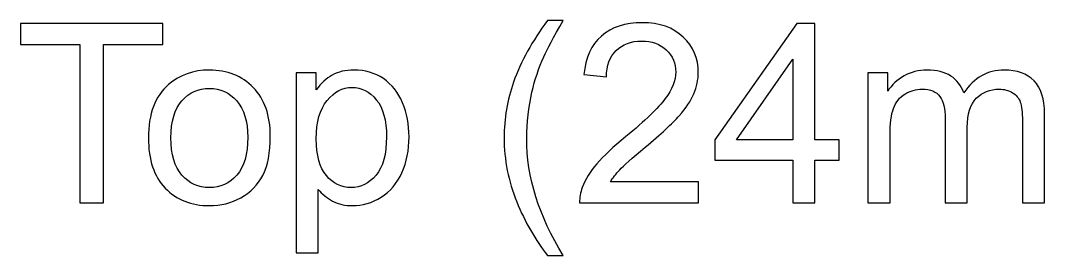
# Model space of a CAD drawing. Header units: millimetres. Extents: x 198 to 2216, y -826 to 151.
# Drawn here: x 1456 to 1559.7, y -583.4 to -559.6 of the extents above; entities that cross this region are included whole.
import ezdxf

# ---------------------------------------------------------------- set-up
doc = ezdxf.new("R2010")
doc.units = ezdxf.units.MM
doc.header["$MEASUREMENT"] = 0
doc.layers.add('Layer 1', color=7, linetype='Continuous')

msp = doc.modelspace()

# ---------------------------------------------------------------- linework, layer by layer
at = {"layer": 'Layer 1', "color": 250}
for points, knots in [([(1461.9708, -578.0893), (1461.9708, -578.0893), (1461.9708, -562.0365), (1461.9708, -562.0365), (1461.9708, -562.0365), (1455.9764, -562.0365), (1455.9764, -562.0365), (1455.9764, -562.0365), (1455.9764, -559.9029), (1455.9764, -559.9029), (1455.9764, -559.9029), (1470.3782, -559.9029), (1470.3782, -559.9029), (1470.3782, -559.9029), (1470.3782, -562.0365), (1470.3782, -562.0365), (1470.3782, -562.0365), (1464.3838, -562.0365), (1464.3838, -562.0365), (1464.3838, -562.0365), (1464.3838, -578.0893), (1464.3838, -578.0893), (1464.3838, -578.0893), (1461.9708, -578.0893), (1461.9708, -578.0893)], [0, 0, 0, 0, 0.125, 0.125, 0.125, 0.25, 0.25, 0.25, 0.375, 0.375, 0.375, 0.5, 0.5, 0.5, 0.625, 0.625, 0.625, 0.75, 0.75, 0.75, 0.875, 0.875, 0.875, 1, 1, 1, 1]), ([(1509.346, -583.4233), (1508.1183, -581.8697), (1507.0769, -580.0536), (1506.226, -577.9708), (1505.3751, -575.888), (1504.9518, -573.729), (1504.9518, -571.498), (1504.9518, -569.5295), (1505.2693, -567.6457), (1505.9043, -565.8465), (1506.6494, -563.7552), (1507.7966, -561.6724), (1509.346, -559.5981), (1509.346, -559.5981), (1510.9462, -559.5981), (1510.9462, -559.5981), (1509.9471, -561.3168), (1509.2825, -562.5445), (1508.9608, -563.2811), (1508.457, -564.4199), (1508.0591, -565.6094), (1507.7712, -566.8498), (1507.4156, -568.395), (1507.2378, -569.9486), (1507.2378, -571.5107), (1507.2378, -575.4858), (1508.4739, -579.4567), (1510.9462, -583.4233), (1510.9462, -583.4233), (1509.346, -583.4233), (1509.346, -583.4233)], [0, 0, 0, 0, 0.1, 0.1, 0.1, 0.2, 0.2, 0.2, 0.3, 0.3, 0.3, 0.4, 0.4, 0.4, 0.5, 0.5, 0.5, 0.6, 0.6, 0.6, 0.7, 0.7, 0.7, 0.8, 0.8, 0.8, 0.9, 0.9, 0.9, 1, 1, 1, 1]), ([(1524.6368, -575.9557), (1524.6368, -575.9557), (1524.6368, -578.0893), (1524.6368, -578.0893), (1524.6368, -578.0893), (1512.5972, -578.0893), (1512.5972, -578.0893), (1512.5803, -577.5517), (1512.6692, -577.0352), (1512.8597, -576.5357), (1513.1687, -575.7186), (1513.664, -574.9101), (1514.3456, -574.1184), (1515.0271, -573.3268), (1516.0008, -572.4124), (1517.2666, -571.3752), (1519.2351, -569.7539), (1520.5728, -568.4712), (1521.2713, -567.5229), (1521.974, -566.5746), (1522.3254, -565.6772), (1522.3254, -564.8305), (1522.3254, -563.9457), (1522.0079, -563.2007), (1521.3729, -562.5911), (1520.7379, -561.9857), (1519.9082, -561.6809), (1518.8879, -561.6809), (1517.8084, -561.6809), (1516.9448, -562.0026), (1516.2971, -562.6461), (1515.6494, -563.2853), (1515.3235, -564.1743), (1515.315, -565.3131), (1515.315, -565.3131), (1513.029, -565.0845), (1513.029, -565.0845), (1513.1856, -563.3742), (1513.7783, -562.0704), (1514.8028, -561.1729), (1515.8315, -560.2754), (1517.2073, -559.8267), (1518.9387, -559.8267), (1520.6829, -559.8267), (1522.0672, -560.3093), (1523.0832, -561.2787), (1524.1034, -562.2482), (1524.6114, -563.4504), (1524.6114, -564.8813), (1524.6114, -565.6094), (1524.4632, -566.3249), (1524.1627, -567.0276), (1523.8663, -567.7346), (1523.371, -568.4754), (1522.681, -569.2543), (1521.9867, -570.029), (1520.8395, -571.1001), (1519.2393, -572.4547), (1517.8973, -573.5808), (1517.0337, -574.3428), (1516.6527, -574.745), (1516.2717, -575.1471), (1515.9585, -575.5493), (1515.7087, -575.9557), (1515.7087, -575.9557), (1524.6368, -575.9557), (1524.6368, -575.9557)], [0, 0, 0, 0, 0.04545455, 0.04545455, 0.04545455, 0.09090909, 0.09090909, 0.09090909, 0.13636364, 0.13636364, 0.13636364, 0.18181818, 0.18181818, 0.18181818, 0.22727273, 0.22727273, 0.22727273, 0.27272727, 0.27272727, 0.27272727, 0.31818182, 0.31818182, 0.31818182, 0.36363636, 0.36363636, 0.36363636, 0.40909091, 0.40909091, 0.40909091, 0.45454545, 0.45454545, 0.45454545, 0.5, 0.5, 0.5, 0.54545455, 0.54545455, 0.54545455, 0.59090909, 0.59090909, 0.59090909, 0.63636364, 0.63636364, 0.63636364, 0.68181818, 0.68181818, 0.68181818, 0.72727273, 0.72727273, 0.72727273, 0.77272727, 0.77272727, 0.77272727, 0.81818182, 0.81818182, 0.81818182, 0.86363636, 0.86363636, 0.86363636, 0.90909091, 0.90909091, 0.90909091, 0.95454545, 0.95454545, 0.95454545, 1, 1, 1, 1]), ([(1534.1914, -578.0893), (1534.1914, -578.0893), (1534.1914, -573.7459), (1534.1914, -573.7459), (1534.1914, -573.7459), (1526.292, -573.7459), (1526.292, -573.7459), (1526.292, -573.7459), (1526.292, -571.6885), (1526.292, -571.6885), (1526.292, -571.6885), (1534.5978, -559.9029), (1534.5978, -559.9029), (1534.5978, -559.9029), (1536.4266, -559.9029), (1536.4266, -559.9029), (1536.4266, -559.9029), (1536.4266, -571.6885), (1536.4266, -571.6885), (1536.4266, -571.6885), (1538.8904, -571.6885), (1538.8904, -571.6885), (1538.8904, -571.6885), (1538.8904, -573.7459), (1538.8904, -573.7459), (1538.8904, -573.7459), (1536.4266, -573.7459), (1536.4266, -573.7459), (1536.4266, -573.7459), (1536.4266, -578.0893), (1536.4266, -578.0893), (1536.4266, -578.0893), (1534.1914, -578.0893), (1534.1914, -578.0893)], [0, 0, 0, 0, 0.09090909, 0.09090909, 0.09090909, 0.18181818, 0.18181818, 0.18181818, 0.27272727, 0.27272727, 0.27272727, 0.36363636, 0.36363636, 0.36363636, 0.45454545, 0.45454545, 0.45454545, 0.54545455, 0.54545455, 0.54545455, 0.63636364, 0.63636364, 0.63636364, 0.72727273, 0.72727273, 0.72727273, 0.81818182, 0.81818182, 0.81818182, 0.90909091, 0.90909091, 0.90909091, 1, 1, 1, 1]), ([(1534.1914, -571.6885), (1534.1914, -571.6885), (1534.1914, -563.5055), (1534.1914, -563.5055), (1534.1914, -563.5055), (1528.4891, -571.6885), (1528.4891, -571.6885), (1528.4891, -571.6885), (1534.1914, -571.6885), (1534.1914, -571.6885)], [0, 0, 0, 0, 0.33333333, 0.33333333, 0.33333333, 0.66666667, 0.66666667, 0.66666667, 1, 1, 1, 1]), ([(1468.9304, -571.498), (1468.9304, -569.0638), (1469.6077, -567.2604), (1470.9666, -566.0878), (1472.0969, -565.1141), (1473.4812, -564.6273), (1475.1111, -564.6273), (1476.9187, -564.6273), (1478.4004, -565.22), (1479.5518, -566.4053), (1480.6991, -567.5864), (1481.2748, -569.2247), (1481.2748, -571.3117), (1481.2748, -573.0051), (1481.0208, -574.3343), (1480.5128, -575.3038), (1480.0048, -576.2732), (1479.264, -577.0267), (1478.2903, -577.5644), (1477.3209, -578.102), (1476.2583, -578.3687), (1475.1111, -578.3687), (1473.2653, -578.3687), (1471.7752, -577.7803), (1470.6364, -576.5992), (1469.4977, -575.4181), (1468.9304, -573.7163), (1468.9304, -571.498)], [0, 0, 0, 0, 0.11111111, 0.11111111, 0.11111111, 0.22222222, 0.22222222, 0.22222222, 0.33333333, 0.33333333, 0.33333333, 0.44444444, 0.44444444, 0.44444444, 0.55555556, 0.55555556, 0.55555556, 0.66666667, 0.66666667, 0.66666667, 0.77777778, 0.77777778, 0.77777778, 0.88888889, 0.88888889, 0.88888889, 1, 1, 1, 1]), ([(1483.8952, -583.1439), (1483.8952, -583.1439), (1483.8952, -564.9067), (1483.8952, -564.9067), (1483.8952, -564.9067), (1485.9272, -564.9067), (1485.9272, -564.9067), (1485.9272, -564.9067), (1485.9272, -566.6381), (1485.9272, -566.6381), (1486.4056, -565.9693), (1486.9474, -565.4655), (1487.5528, -565.1311), (1488.1539, -564.7966), (1488.8863, -564.6273), (1489.7457, -564.6273), (1490.8717, -564.6273), (1491.8623, -564.9152), (1492.7217, -565.4951), (1493.5811, -566.0709), (1494.2288, -566.8879), (1494.669, -567.9378), (1495.1051, -568.9919), (1495.3252, -570.1433), (1495.3252, -571.4006), (1495.3252, -572.7426), (1495.0839, -573.9533), (1494.6013, -575.0328), (1494.1187, -576.1081), (1493.416, -576.9336), (1492.4931, -577.5093), (1491.5745, -578.0808), (1490.605, -578.3687), (1489.589, -578.3687), (1488.844, -578.3687), (1488.1751, -578.2121), (1487.5867, -577.8988), (1486.994, -577.5855), (1486.5114, -577.1918), (1486.1304, -576.7135), (1486.1304, -576.7135), (1486.1304, -583.1439), (1486.1304, -583.1439), (1486.1304, -583.1439), (1483.8952, -583.1439), (1483.8952, -583.1439)], [0, 0, 0, 0, 0.06666667, 0.06666667, 0.06666667, 0.13333333, 0.13333333, 0.13333333, 0.2, 0.2, 0.2, 0.26666667, 0.26666667, 0.26666667, 0.33333333, 0.33333333, 0.33333333, 0.4, 0.4, 0.4, 0.46666667, 0.46666667, 0.46666667, 0.53333333, 0.53333333, 0.53333333, 0.6, 0.6, 0.6, 0.66666667, 0.66666667, 0.66666667, 0.73333333, 0.73333333, 0.73333333, 0.8, 0.8, 0.8, 0.86666667, 0.86666667, 0.86666667, 0.93333333, 0.93333333, 0.93333333, 1, 1, 1, 1]), ([(1541.7902, -578.0893), (1541.7902, -578.0893), (1541.7902, -564.9067), (1541.7902, -564.9067), (1541.7902, -564.9067), (1543.7968, -564.9067), (1543.7968, -564.9067), (1543.7968, -564.9067), (1543.7968, -566.7694), (1543.7968, -566.7694), (1544.2074, -566.1259), (1544.7578, -565.6052), (1545.4436, -565.2157), (1546.1294, -564.822), (1546.9083, -564.6273), (1547.7846, -564.6273), (1548.7583, -564.6273), (1549.5584, -564.8305), (1550.1807, -565.2327), (1550.803, -565.6391), (1551.2432, -566.2021), (1551.4972, -566.9302), (1552.5471, -565.3935), (1553.906, -564.6273), (1555.5824, -564.6273), (1556.8947, -564.6273), (1557.9065, -564.9871), (1558.6092, -565.711), (1559.3162, -566.4349), (1559.6718, -567.5483), (1559.6718, -569.0511), (1559.6718, -569.0511), (1559.6718, -578.0893), (1559.6718, -578.0893), (1559.6718, -578.0893), (1557.4366, -578.0893), (1557.4366, -578.0893), (1557.4366, -578.0893), (1557.4366, -569.792), (1557.4366, -569.792), (1557.4366, -568.903), (1557.3604, -568.2595), (1557.2165, -567.8658), (1557.0725, -567.4721), (1556.8101, -567.1588), (1556.4248, -566.9175), (1556.0438, -566.6762), (1555.5951, -566.5577), (1555.0829, -566.5577), (1554.1515, -566.5577), (1553.3811, -566.8667), (1552.7672, -567.4806), (1552.1534, -568.0986), (1551.8486, -569.085), (1551.8486, -570.4397), (1551.8486, -570.4397), (1551.8486, -578.0893), (1551.8486, -578.0893), (1551.8486, -578.0893), (1549.6134, -578.0893), (1549.6134, -578.0893), (1549.6134, -578.0893), (1549.6134, -569.5337), (1549.6134, -569.5337), (1549.6134, -568.5431), (1549.4314, -567.7981), (1549.0673, -567.3028), (1548.7032, -566.8075), (1548.1063, -566.5577), (1547.2808, -566.5577), (1546.6543, -566.5577), (1546.0743, -566.7228), (1545.5409, -567.053), (1545.0075, -567.3832), (1544.6223, -567.8658), (1544.381, -568.505), (1544.1439, -569.14), (1544.0254, -570.0587), (1544.0254, -571.2567), (1544.0254, -571.2567), (1544.0254, -578.0893), (1544.0254, -578.0893), (1544.0254, -578.0893), (1541.7902, -578.0893), (1541.7902, -578.0893)], [0, 0, 0, 0, 0.03571429, 0.03571429, 0.03571429, 0.07142857, 0.07142857, 0.07142857, 0.10714286, 0.10714286, 0.10714286, 0.14285714, 0.14285714, 0.14285714, 0.17857143, 0.17857143, 0.17857143, 0.21428571, 0.21428571, 0.21428571, 0.25, 0.25, 0.25, 0.28571429, 0.28571429, 0.28571429, 0.32142857, 0.32142857, 0.32142857, 0.35714286, 0.35714286, 0.35714286, 0.39285714, 0.39285714, 0.39285714, 0.42857143, 0.42857143, 0.42857143, 0.46428571, 0.46428571, 0.46428571, 0.5, 0.5, 0.5, 0.53571429, 0.53571429, 0.53571429, 0.57142857, 0.57142857, 0.57142857, 0.60714286, 0.60714286, 0.60714286, 0.64285714, 0.64285714, 0.64285714, 0.67857143, 0.67857143, 0.67857143, 0.71428571, 0.71428571, 0.71428571, 0.75, 0.75, 0.75, 0.78571429, 0.78571429, 0.78571429, 0.82142857, 0.82142857, 0.82142857, 0.85714286, 0.85714286, 0.85714286, 0.89285714, 0.89285714, 0.89285714, 0.92857143, 0.92857143, 0.92857143, 0.96428571, 0.96428571, 0.96428571, 1, 1, 1, 1]), ([(1471.2164, -571.5022), (1471.2164, -573.1871), (1471.5847, -574.4486), (1472.3213, -575.2826), (1473.0621, -576.1208), (1473.9892, -576.5399), (1475.1111, -576.5399), (1476.2202, -576.5399), (1477.1431, -576.1208), (1477.8839, -575.2784), (1478.6205, -574.4359), (1478.9888, -573.1532), (1478.9888, -571.4303), (1478.9888, -569.8047), (1478.6163, -568.5728), (1477.8754, -567.7388), (1477.1346, -566.9006), (1476.2117, -566.4815), (1475.1111, -566.4815), (1473.9892, -566.4815), (1473.0621, -566.8964), (1472.3213, -567.7303), (1471.5847, -568.5643), (1471.2164, -569.8216), (1471.2164, -571.5022)], [0, 0, 0, 0, 0.125, 0.125, 0.125, 0.25, 0.25, 0.25, 0.375, 0.375, 0.375, 0.5, 0.5, 0.5, 0.625, 0.625, 0.625, 0.75, 0.75, 0.75, 0.875, 0.875, 0.875, 1, 1, 1, 1]), ([(1485.9272, -571.5784), (1485.9272, -573.2675), (1486.2701, -574.5164), (1486.9517, -575.3249), (1487.6375, -576.1335), (1488.4672, -576.5399), (1489.4409, -576.5399), (1490.4315, -576.5399), (1491.2781, -576.1208), (1491.9809, -575.2826), (1492.6878, -574.4444), (1493.0392, -573.149), (1493.0392, -571.3922), (1493.0392, -569.7158), (1492.6963, -568.4627), (1492.0063, -567.6287), (1491.3162, -566.7948), (1490.495, -566.3799), (1489.5382, -566.3799), (1488.59, -566.3799), (1487.7518, -566.8244), (1487.0236, -567.7092), (1486.2913, -568.5982), (1485.9272, -569.8851), (1485.9272, -571.5784)], [0, 0, 0, 0, 0.125, 0.125, 0.125, 0.25, 0.25, 0.25, 0.375, 0.375, 0.375, 0.5, 0.5, 0.5, 0.625, 0.625, 0.625, 0.75, 0.75, 0.75, 0.875, 0.875, 0.875, 1, 1, 1, 1])]:
    msp.add_open_spline(points, degree=3, knots=knots, dxfattribs=at)

doc.saveas('drawing.dxf')
